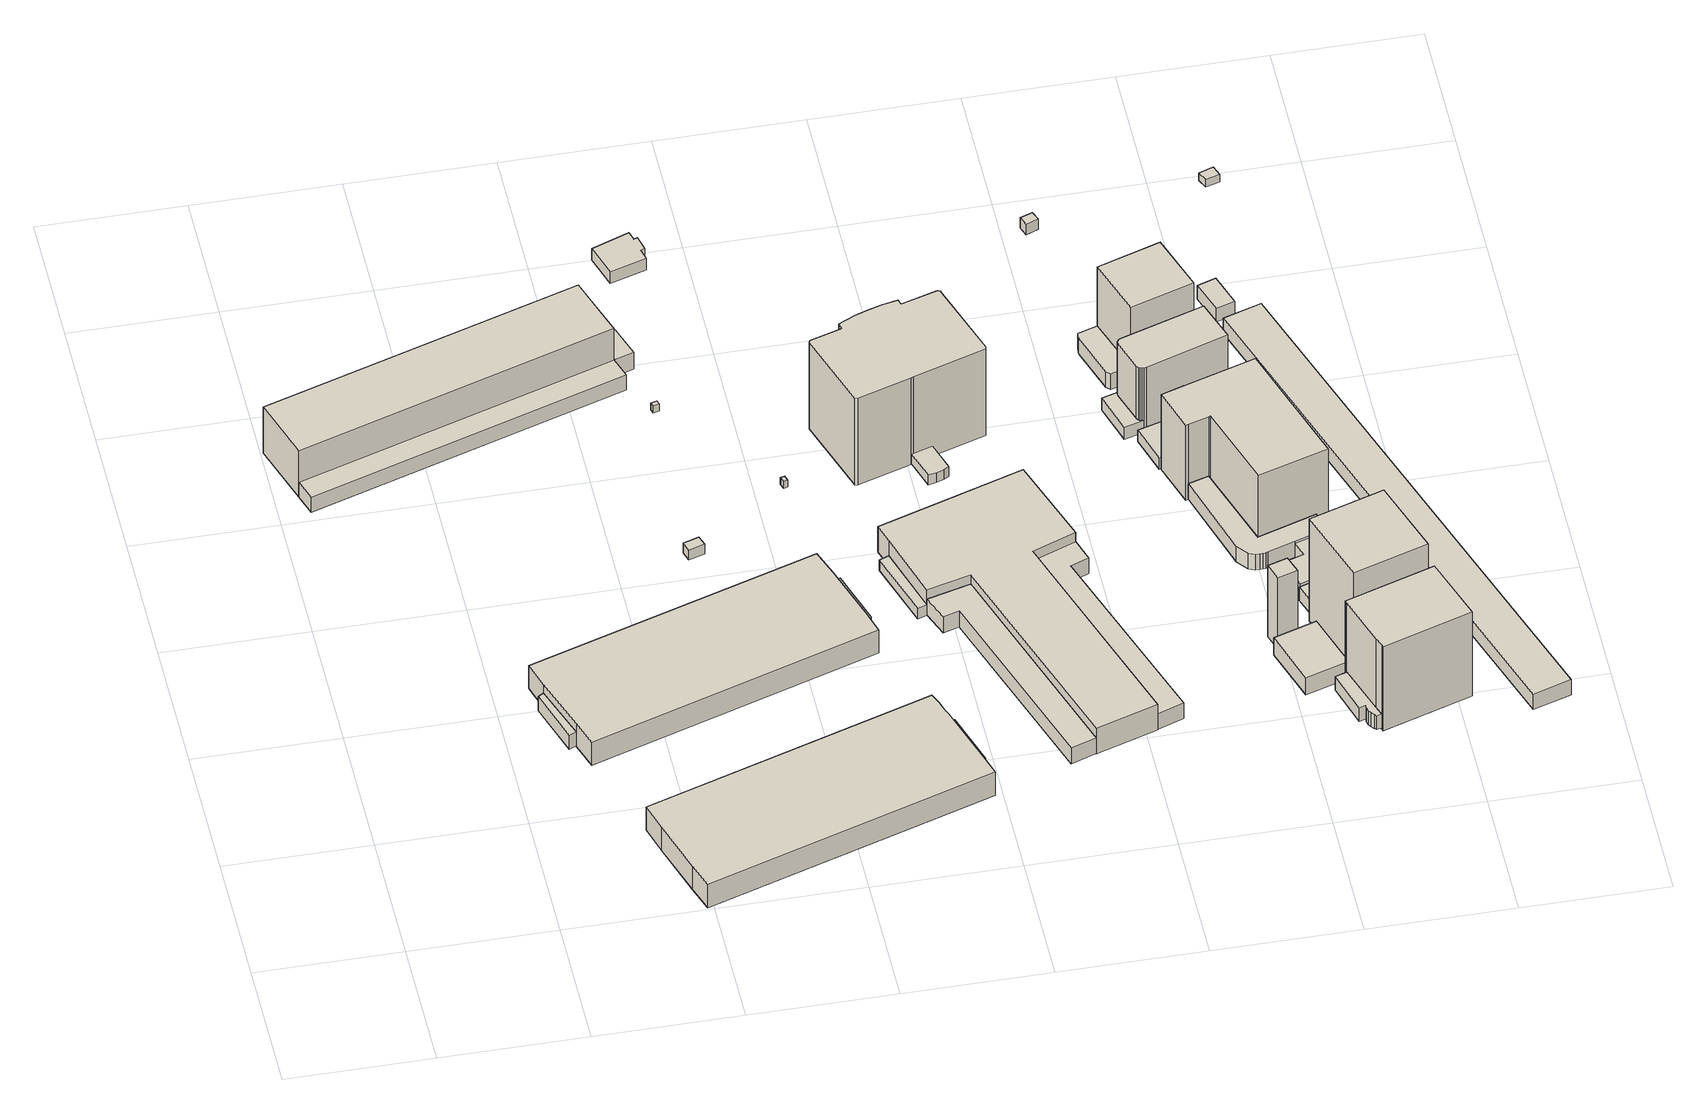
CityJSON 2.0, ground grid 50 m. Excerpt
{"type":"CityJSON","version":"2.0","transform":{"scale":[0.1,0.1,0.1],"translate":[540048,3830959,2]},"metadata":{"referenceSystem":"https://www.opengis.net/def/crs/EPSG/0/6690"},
"CityObjects":{
"building1":{"type":"Building","attributes":{"計測周辺長":46.25,"1/2500図郭":84,"区名":"住之江区","町丁目名称":"南港東４丁目","街区番号":10,"class":"3003","usage":"431","measuredHeight":6.1,"storeysAboveGround":2,"BuildingDetailAttribute.buildingRoofEdgeArea":51.19,"BuildingDetailAttribute.buildingStructureType":"610","BuildingDetailAttribute.buildingStructureOrgType":"2","BuildingDetailAttribute.detailedUsage":"1720","BuildingDetailAttribute.specifiedBuildingCoverageRate":0.6,"BuildingDetailAttribute.surveyYear":2017,"BuildingTsunamiRiskAttribute.description":"1","BuildingTsunamiRiskAttribute.rank":"2","BuildingTsunamiRiskAttribute.depth":0.55,"BuildingHighTideRiskAttribute.description":"1","BuildingHighTideRiskAttribute.rank":"3","BuildingHighTideRiskAttribute.depth":3.29,"BuildingIDAttribute.prefecture":"27","BuildingIDAttribute.city":"27125"},"geometry":[{"type":"Solid","lod":"1","boundaries":[[[[0,1,2,3]],[[2,4,5,3]],[[1,6,4,2]],[[0,7,6,1]],[[3,5,7,0]],[[4,6,7,5]]]]}]},
"building2":{"type":"Building","attributes":{"計測周辺長":275.87,"1/2500図郭":84,"区名":"住之江区","町丁目名称":"南港東４丁目","街区番号":10,"class":"3002","usage":"431","measuredHeight":20.1,"storeysAboveGround":3,"BuildingDetailAttribute.buildingRoofEdgeArea":2659.67,"BuildingDetailAttribute.buildingStructureType":"610","BuildingDetailAttribute.buildingStructureOrgType":"2","BuildingDetailAttribute.detailedUsage":"1720","BuildingDetailAttribute.specifiedBuildingCoverageRate":0.6,"BuildingDetailAttribute.surveyYear":2017,"BuildingTsunamiRiskAttribute.description":"1","BuildingTsunamiRiskAttribute.rank":"2","BuildingTsunamiRiskAttribute.depth":0.54,"BuildingHighTideRiskAttribute.description":"1","BuildingHighTideRiskAttribute.rank":"2","BuildingHighTideRiskAttribute.depth":2.95,"BuildingIDAttribute.prefecture":"27","BuildingIDAttribute.city":"27125"},"geometry":[{"type":"Solid","lod":"1","boundaries":[[[[8,9,10,11]],[[10,12,13,11]],[[9,14,12,10]],[[8,15,14,9]],[[11,13,15,8]],[[12,14,15,13]]]]}]},
"building3":{"type":"Building","attributes":{"計測周辺長":245.67,"1/2500図郭":84,"区名":"住之江区","町丁目名称":"南港東４丁目","街区番号":10,"class":"3003","usage":"431","measuredHeight":6.5,"storeysAboveGround":1,"BuildingDetailAttribute.buildingRoofEdgeArea":927.42,"BuildingDetailAttribute.buildingStructureType":"610","BuildingDetailAttribute.buildingStructureOrgType":"2","BuildingDetailAttribute.detailedUsage":"1720","BuildingDetailAttribute.specifiedBuildingCoverageRate":0.6,"BuildingDetailAttribute.surveyYear":2017,"BuildingTsunamiRiskAttribute.description":"1","BuildingTsunamiRiskAttribute.rank":"1","BuildingTsunamiRiskAttribute.depth":0.36,"BuildingHighTideRiskAttribute.description":"1","BuildingHighTideRiskAttribute.rank":"2","BuildingHighTideRiskAttribute.depth":2.81,"BuildingIDAttribute.prefecture":"27","BuildingIDAttribute.city":"27125"},"geometry":[{"type":"Solid","lod":"1","boundaries":[[[[16,17,18,9,8]],[[9,19,20,8]],[[18,21,19,9]],[[17,22,21,18]],[[16,23,22,17]],[[8,20,23,16]],[[19,21,22,23,20]]]]}]},
"building4":{"type":"Building","attributes":{"計測周辺長":290.5,"1/2500図郭":84,"区名":"住之江区","町丁目名称":"南港東４丁目","街区番号":10,"class":"3001","usage":"431","measuredHeight":10,"storeysAboveGround":1,"BuildingDetailAttribute.buildingRoofEdgeArea":4253.47,"BuildingDetailAttribute.buildingStructureType":"610","BuildingDetailAttribute.buildingStructureOrgType":"2","BuildingDetailAttribute.detailedUsage":"1720","BuildingDetailAttribute.specifiedBuildingCoverageRate":0.6,"BuildingDetailAttribute.surveyYear":2017,"BuildingTsunamiRiskAttribute.description":"1","BuildingTsunamiRiskAttribute.rank":"1","BuildingTsunamiRiskAttribute.depth":0.48,"BuildingHighTideRiskAttribute.description":"1","BuildingHighTideRiskAttribute.rank":"3","BuildingHighTideRiskAttribute.depth":3.02,"BuildingIDAttribute.prefecture":"27","BuildingIDAttribute.city":"27125"},"geometry":[{"type":"Solid","lod":"1","boundaries":[[[[24,25,26,27,28,29,30,31]],[[30,32,33,31]],[[29,34,32,30]],[[28,35,34,29]],[[27,36,35,28]],[[26,37,36,27]],[[25,38,37,26]],[[24,39,38,25]],[[31,33,39,24]],[[32,34,35,36,37,38,39,33]]]]}]},
"building5":{"type":"Building","attributes":{"計測周辺長":290.53,"1/2500図郭":84,"区名":"住之江区","町丁目名称":"南港東４丁目","街区番号":10,"class":"3001","usage":"431","measuredHeight":10.2,"storeysAboveGround":1,"BuildingDetailAttribute.buildingRoofEdgeArea":4272.59,"BuildingDetailAttribute.buildingStructureType":"610","BuildingDetailAttribute.buildingStructureOrgType":"2","BuildingDetailAttribute.detailedUsage":"1720","BuildingDetailAttribute.specifiedBuildingCoverageRate":0.6,"BuildingDetailAttribute.surveyYear":2017,"BuildingTsunamiRiskAttribute.description":"1","BuildingTsunamiRiskAttribute.rank":"1","BuildingTsunamiRiskAttribute.depth":0.3,"BuildingHighTideRiskAttribute.description":"1","BuildingHighTideRiskAttribute.rank":"3","BuildingHighTideRiskAttribute.depth":3.52,"BuildingIDAttribute.prefecture":"27","BuildingIDAttribute.city":"27125"},"geometry":[{"type":"Solid","lod":"1","boundaries":[[[[40,41,42,43,44,45,46,47,48,49]],[[48,50,51,49]],[[47,52,50,48]],[[46,53,52,47]],[[45,54,53,46]],[[44,55,54,45]],[[43,56,55,44]],[[42,57,56,43]],[[41,58,57,42]],[[40,59,58,41]],[[49,51,59,40]],[[50,52,53,54,55,56,57,58,59,51]]]]}]},
"building6":{"type":"Building","attributes":{"計測周辺長":19.21,"1/2500図郭":84,"区名":"住之江区","町丁目名称":"南港東４丁目","街区番号":10,"class":"3003","usage":"431","measuredHeight":4.4,"storeysAboveGround":1,"BuildingDetailAttribute.buildingRoofEdgeArea":22.14,"BuildingDetailAttribute.buildingStructureType":"610","BuildingDetailAttribute.buildingStructureOrgType":"2","BuildingDetailAttribute.detailedUsage":"1720","BuildingDetailAttribute.specifiedBuildingCoverageRate":0.6,"BuildingDetailAttribute.surveyYear":2017,"BuildingTsunamiRiskAttribute.description":"1","BuildingTsunamiRiskAttribute.rank":"1","BuildingTsunamiRiskAttribute.depth":0.32,"BuildingHighTideRiskAttribute.description":"1","BuildingHighTideRiskAttribute.rank":"2","BuildingHighTideRiskAttribute.depth":2.86,"BuildingIDAttribute.prefecture":"27","BuildingIDAttribute.city":"27125"},"geometry":[{"type":"Solid","lod":"1","boundaries":[[[[60,61,62,63]],[[62,64,65,63]],[[61,66,64,62]],[[60,67,66,61]],[[63,65,67,60]],[[64,66,67,65]]]]}]},
"building7":{"type":"Building","attributes":{"計測周辺長":18.28,"1/2500図郭":84,"区名":"住之江区","町丁目名称":"南港東４丁目","街区番号":10,"class":"3001","usage":"431","storeysAboveGround":1,"BuildingDetailAttribute.buildingRoofEdgeArea":18.97,"BuildingDetailAttribute.buildingStructureType":"610","BuildingDetailAttribute.buildingStructureOrgType":"2","BuildingDetailAttribute.detailedUsage":"1720","BuildingDetailAttribute.specifiedBuildingCoverageRate":0.6,"BuildingDetailAttribute.surveyYear":2017,"BuildingTsunamiRiskAttribute.description":"1","BuildingTsunamiRiskAttribute.rank":"1","BuildingTsunamiRiskAttribute.depth":0.43,"BuildingHighTideRiskAttribute.description":"1","BuildingHighTideRiskAttribute.rank":"2","BuildingHighTideRiskAttribute.depth":2.77,"BuildingIDAttribute.prefecture":"27","BuildingIDAttribute.city":"27125"},"geometry":[{"type":"Solid","lod":"1","boundaries":[[[[68,69,70,71]],[[70,72,73,71]],[[69,74,72,70]],[[68,75,74,69]],[[71,73,75,68]],[[72,74,75,73]]]]}]},
"building8":{"type":"Building","attributes":{"計測周辺長":14.19,"1/2500図郭":84,"区名":"住之江区","町丁目名称":"南港東４丁目","街区番号":10,"class":"3001","usage":"431","storeysAboveGround":1,"BuildingDetailAttribute.buildingRoofEdgeArea":11.25,"BuildingDetailAttribute.buildingStructureType":"610","BuildingDetailAttribute.buildingStructureOrgType":"2","BuildingDetailAttribute.detailedUsage":"1720","BuildingDetailAttribute.specifiedBuildingCoverageRate":0.6,"BuildingDetailAttribute.surveyYear":2017,"BuildingTsunamiRiskAttribute.description":"1","BuildingTsunamiRiskAttribute.rank":"1","BuildingTsunamiRiskAttribute.depth":0.43,"BuildingHighTideRiskAttribute.description":"1","BuildingHighTideRiskAttribute.rank":"2","BuildingHighTideRiskAttribute.depth":2.79,"BuildingIDAttribute.prefecture":"27","BuildingIDAttribute.city":"27125"},"geometry":[{"type":"Solid","lod":"1","boundaries":[[[[76,77,78,79]],[[78,80,81,79]],[[77,82,80,78]],[[76,83,82,77]],[[79,81,83,76]],[[80,82,83,81]]]]}]},
"building9":{"type":"Building","attributes":{"計測周辺長":61.63,"1/2500図郭":84,"区名":"住之江区","町丁目名称":"南港東４丁目","街区番号":10,"class":"3001","usage":"431","measuredHeight":7.2,"storeysAboveGround":2,"BuildingDetailAttribute.buildingRoofEdgeArea":161.42,"BuildingDetailAttribute.buildingStructureType":"610","BuildingDetailAttribute.buildingStructureOrgType":"2","BuildingDetailAttribute.detailedUsage":"1720","BuildingDetailAttribute.specifiedBuildingCoverageRate":0.6,"BuildingDetailAttribute.surveyYear":2017,"BuildingTsunamiRiskAttribute.description":"1","BuildingTsunamiRiskAttribute.rank":"1","BuildingTsunamiRiskAttribute.depth":0.42,"BuildingHighTideRiskAttribute.description":"1","BuildingHighTideRiskAttribute.rank":"2","BuildingHighTideRiskAttribute.depth":2.8,"BuildingIDAttribute.prefecture":"27","BuildingIDAttribute.city":"27125"},"geometry":[{"type":"Solid","lod":"1","boundaries":[[[[84,85,16,8,11]],[[8,86,87,11]],[[16,88,86,8]],[[85,89,88,16]],[[84,90,89,85]],[[11,87,90,84]],[[86,88,89,90,87]]]]}]},
"building10":{"type":"Building","attributes":{"class":"3001","BuildingDetailAttribute.specifiedBuildingCoverageRate":0.6,"BuildingDetailAttribute.surveyYear":2017,"BuildingTsunamiRiskAttribute.description":"1","BuildingTsunamiRiskAttribute.rank":"2","BuildingTsunamiRiskAttribute.depth":0.53,"BuildingHighTideRiskAttribute.description":"1","BuildingHighTideRiskAttribute.rank":"2","BuildingHighTideRiskAttribute.depth":2.89,"BuildingIDAttribute.prefecture":"27","BuildingIDAttribute.city":"27125"},"geometry":[{"type":"Solid","lod":"1","boundaries":[[[[91,92,93,94]],[[93,95,96,94]],[[92,97,95,93]],[[91,98,97,92]],[[94,96,98,91]],[[95,97,98,96]]]]}]},
"building11":{"type":"Building","attributes":{"計測周辺長":46.52,"1/2500図郭":84,"区名":"住之江区","町丁目名称":"南港東４丁目","街区番号":10,"class":"3003","usage":"431","measuredHeight":6.2,"storeysAboveGround":2,"BuildingDetailAttribute.buildingRoofEdgeArea":51.03,"BuildingDetailAttribute.buildingStructureType":"610","BuildingDetailAttribute.buildingStructureOrgType":"2","BuildingDetailAttribute.detailedUsage":"1720","BuildingDetailAttribute.specifiedBuildingCoverageRate":0.6,"BuildingDetailAttribute.surveyYear":2017,"BuildingTsunamiRiskAttribute.description":"1","BuildingTsunamiRiskAttribute.rank":"1","BuildingTsunamiRiskAttribute.depth":0.39,"BuildingHighTideRiskAttribute.description":"1","BuildingHighTideRiskAttribute.rank":"2","BuildingHighTideRiskAttribute.depth":2.78,"BuildingIDAttribute.prefecture":"27","BuildingIDAttribute.city":"27125"},"geometry":[{"type":"Solid","lod":"1","boundaries":[[[[99,100,101,102]],[[101,103,104,102]],[[100,105,103,101]],[[99,106,105,100]],[[102,104,106,99]],[[103,105,106,104]]]]}]},
"building12":{"type":"Building","attributes":{"計測周辺長":13.16,"1/2500図郭":84,"区名":"住之江区","町丁目名称":"南港東４丁目","街区番号":10,"class":"3003","usage":"431","measuredHeight":3.9,"storeysAboveGround":1,"BuildingDetailAttribute.buildingRoofEdgeArea":9.59,"BuildingDetailAttribute.buildingStructureType":"610","BuildingDetailAttribute.buildingStructureOrgType":"2","BuildingDetailAttribute.detailedUsage":"1720","BuildingDetailAttribute.specifiedBuildingCoverageRate":0.6,"BuildingDetailAttribute.surveyYear":2017,"BuildingTsunamiRiskAttribute.description":"1","BuildingTsunamiRiskAttribute.rank":"1","BuildingTsunamiRiskAttribute.depth":0.26,"BuildingHighTideRiskAttribute.description":"1","BuildingHighTideRiskAttribute.rank":"2","BuildingHighTideRiskAttribute.depth":2.59,"BuildingIDAttribute.prefecture":"27","BuildingIDAttribute.city":"27125"},"geometry":[{"type":"Solid","lod":"1","boundaries":[[[[107,108,109,110]],[[109,111,112,110]],[[108,113,111,109]],[[107,114,113,108]],[[110,112,114,107]],[[111,113,114,112]]]]}]},
"building13":{"type":"Building","attributes":{"計測周辺長":45.75,"1/2500図郭":84,"区名":"住之江区","町丁目名称":"南港東４丁目","街区番号":10,"class":"3003","usage":"431","measuredHeight":6.5,"storeysAboveGround":2,"BuildingDetailAttribute.buildingRoofEdgeArea":40.56,"BuildingDetailAttribute.buildingStructureType":"610","BuildingDetailAttribute.buildingStructureOrgType":"2","BuildingDetailAttribute.detailedUsage":"1720","BuildingDetailAttribute.specifiedBuildingCoverageRate":0.6,"BuildingDetailAttribute.surveyYear":2017,"BuildingTsunamiRiskAttribute.description":"1","BuildingTsunamiRiskAttribute.rank":"1","BuildingTsunamiRiskAttribute.depth":0.2,"BuildingHighTideRiskAttribute.description":"1","BuildingHighTideRiskAttribute.rank":"2","BuildingHighTideRiskAttribute.depth":2.44,"BuildingIDAttribute.prefecture":"27","BuildingIDAttribute.city":"27125"},"geometry":[{"type":"Solid","lod":"1","boundaries":[[[[115,116,117,118]],[[117,119,120,118]],[[116,121,119,117]],[[115,122,121,116]],[[118,120,122,115]],[[119,121,122,120]]]]}]},
"building14":{"type":"Building","attributes":{"class":"3001","BuildingDetailAttribute.specifiedBuildingCoverageRate":0.6,"BuildingDetailAttribute.surveyYear":2017,"BuildingTsunamiRiskAttribute.description":"1","BuildingTsunamiRiskAttribute.rank":"1","BuildingTsunamiRiskAttribute.depth":0.32,"BuildingHighTideRiskAttribute.description":"1","BuildingHighTideRiskAttribute.rank":"2","BuildingHighTideRiskAttribute.depth":2.68,"BuildingIDAttribute.prefecture":"27","BuildingIDAttribute.city":"27125"},"geometry":[{"type":"Solid","lod":"1","boundaries":[[[[123,124,125,126]],[[125,127,128,126]],[[124,129,127,125]],[[123,130,129,124]],[[126,128,130,123]],[[127,129,130,128]]]]}]},
"building15":{"type":"Building","attributes":{"計測周辺長":55.24,"1/2500図郭":84,"区名":"住之江区","町丁目名称":"南港東４丁目","街区番号":10,"class":"3001","usage":"431","measuredHeight":5,"storeysAboveGround":1,"BuildingDetailAttribute.buildingRoofEdgeArea":178.88,"BuildingDetailAttribute.buildingStructureType":"610","BuildingDetailAttribute.buildingStructureOrgType":"2","BuildingDetailAttribute.detailedUsage":"1720","BuildingDetailAttribute.specifiedBuildingCoverageRate":0.6,"BuildingDetailAttribute.surveyYear":2017,"BuildingTsunamiRiskAttribute.description":"1","BuildingTsunamiRiskAttribute.rank":"2","BuildingTsunamiRiskAttribute.depth":0.67,"BuildingHighTideRiskAttribute.description":"1","BuildingHighTideRiskAttribute.rank":"2","BuildingHighTideRiskAttribute.depth":2.96,"BuildingIDAttribute.prefecture":"27","BuildingIDAttribute.city":"27125"},"geometry":[{"type":"Solid","lod":"1","boundaries":[[[[131,132,133,134,135,136,137,138]],[[137,139,140,138]],[[136,141,139,137]],[[135,142,141,136]],[[134,143,142,135]],[[133,144,143,134]],[[132,145,144,133]],[[131,146,145,132]],[[138,140,146,131]],[[139,141,142,143,144,145,146,140]]]]}]},
"building16":{"type":"Building","attributes":{"計測周辺長":58.22,"1/2500図郭":84,"区名":"住之江区","町丁目名称":"南港東４丁目","街区番号":10,"class":"3003","usage":"431","measuredHeight":4.5,"storeysAboveGround":1,"BuildingDetailAttribute.buildingRoofEdgeArea":88.19,"BuildingDetailAttribute.buildingStructureType":"610","BuildingDetailAttribute.buildingStructureOrgType":"2","BuildingDetailAttribute.detailedUsage":"1720","BuildingDetailAttribute.specifiedBuildingCoverageRate":0.6,"BuildingDetailAttribute.surveyYear":2017,"BuildingTsunamiRiskAttribute.description":"1","BuildingTsunamiRiskAttribute.rank":"1","BuildingTsunamiRiskAttribute.depth":0.48,"BuildingHighTideRiskAttribute.description":"1","BuildingHighTideRiskAttribute.rank":"2","BuildingHighTideRiskAttribute.depth":2.84,"BuildingIDAttribute.prefecture":"27","BuildingIDAttribute.city":"27125"},"geometry":[{"type":"Solid","lod":"1","boundaries":[[[[147,148,149,150]],[[149,151,152,150]],[[148,153,151,149]],[[147,154,153,148]],[[150,152,154,147]],[[151,153,154,152]]]]}]},
"building17":{"type":"Building","attributes":{"計測周辺長":193.6,"1/2500図郭":84,"区名":"住之江区","町丁目名称":"南港東４丁目","街区番号":10,"class":"3003","usage":"431","measuredHeight":7,"storeysAboveGround":1,"BuildingDetailAttribute.buildingRoofEdgeArea":817.06,"BuildingDetailAttribute.buildingStructureType":"610","BuildingDetailAttribute.buildingStructureOrgType":"2","BuildingDetailAttribute.detailedUsage":"1720","BuildingDetailAttribute.specifiedBuildingCoverageRate":0.6,"BuildingDetailAttribute.surveyYear":2017,"BuildingTsunamiRiskAttribute.description":"1","BuildingTsunamiRiskAttribute.rank":"1","BuildingTsunamiRiskAttribute.depth":0.42,"BuildingHighTideRiskAttribute.description":"1","BuildingHighTideRiskAttribute.rank":"2","BuildingHighTideRiskAttribute.depth":2.57,"BuildingIDAttribute.prefecture":"27","BuildingIDAttribute.city":"27125"},"geometry":[{"type":"Solid","lod":"1","boundaries":[[[[155,156,157,158,159,160]],[[159,161,162,160]],[[158,163,161,159]],[[157,164,163,158]],[[156,165,164,157]],[[155,166,165,156]],[[160,162,166,155]],[[161,163,164,165,166,162]]]]}]},
"building18":{"type":"Building","attributes":{"計測周辺長":335.78,"1/2500図郭":84,"区名":"住之江区","町丁目名称":"南港東４丁目","街区番号":10,"class":"3001","usage":"431","measuredHeight":11.1,"storeysAboveGround":2,"BuildingDetailAttribute.buildingRoofEdgeArea":3634.47,"BuildingDetailAttribute.buildingStructureType":"610","BuildingDetailAttribute.buildingStructureOrgType":"2","BuildingDetailAttribute.detailedUsage":"1720","BuildingDetailAttribute.specifiedBuildingCoverageRate":0.6,"BuildingDetailAttribute.surveyYear":2017,"BuildingTsunamiRiskAttribute.description":"1","BuildingTsunamiRiskAttribute.rank":"1","BuildingTsunamiRiskAttribute.depth":0.47,"BuildingHighTideRiskAttribute.description":"1","BuildingHighTideRiskAttribute.rank":"2","BuildingHighTideRiskAttribute.depth":2.57,"BuildingIDAttribute.prefecture":"27","BuildingIDAttribute.city":"27125"},"geometry":[{"type":"Solid","lod":"1","boundaries":[[[[167,168,169,170,171,172,173,174,175]],[[174,176,177,175]],[[173,178,176,174]],[[172,179,178,173]],[[171,180,179,172]],[[170,181,180,171]],[[169,182,181,170]],[[168,183,182,169]],[[167,184,183,168]],[[175,177,184,167]],[[176,178,179,180,181,182,183,184,177]]]]}]},
"building19":{"type":"Building","attributes":{"計測周辺長":160.11,"1/2500図郭":84,"区名":"住之江区","町丁目名称":"南港東４丁目","街区番号":10,"class":"3002","usage":"414","measuredHeight":37.9,"storeysAboveGround":8,"BuildingDetailAttribute.buildingRoofEdgeArea":1536.49,"BuildingDetailAttribute.buildingStructureType":"603","BuildingDetailAttribute.buildingStructureOrgType":"3","BuildingDetailAttribute.detailedUsage":"1140","BuildingDetailAttribute.specifiedBuildingCoverageRate":0.6,"BuildingDetailAttribute.surveyYear":2017,"BuildingTsunamiRiskAttribute.description":"1","BuildingTsunamiRiskAttribute.rank":"1","BuildingTsunamiRiskAttribute.depth":0.17,"BuildingHighTideRiskAttribute.description":"1","BuildingHighTideRiskAttribute.rank":"2","BuildingHighTideRiskAttribute.depth":2.48,"BuildingIDAttribute.prefecture":"27","BuildingIDAttribute.city":"27125"},"geometry":[{"type":"Solid","lod":"1","boundaries":[[[[185,186,187,188,189,190,191,192,193,194,195,196,197,198,199,200,201,202]],[[201,203,204,202]],[[200,205,203,201]],[[199,206,205,200]],[[198,207,206,199]],[[197,208,207,198]],[[196,209,208,197]],[[195,210,209,196]],[[194,211,210,195]],[[193,212,211,194]],[[192,213,212,193]],[[191,214,213,192]],[[190,215,214,191]],[[189,216,215,190]],[[188,217,216,189]],[[187,218,217,188]],[[186,219,218,187]],[[185,220,219,186]],[[202,204,220,185]],[[203,205,206,207,208,209,210,211,212,213,214,215,216,217,218,219,220,204]]]]}]},
"building20":{"type":"Building","attributes":{"計測周辺長":37.34,"1/2500図郭":84,"区名":"住之江区","町丁目名称":"南港東４丁目","街区番号":10,"class":"3003","usage":"414","measuredHeight":4.3,"storeysAboveGround":1,"BuildingDetailAttribute.buildingRoofEdgeArea":86.55,"BuildingDetailAttribute.buildingStructureType":"610","BuildingDetailAttribute.buildingStructureOrgType":"2","BuildingDetailAttribute.detailedUsage":"1140","BuildingDetailAttribute.specifiedBuildingCoverageRate":0.6,"BuildingDetailAttribute.surveyYear":2017,"BuildingTsunamiRiskAttribute.description":"1","BuildingTsunamiRiskAttribute.rank":"1","BuildingTsunamiRiskAttribute.depth":0.15,"BuildingHighTideRiskAttribute.description":"1","BuildingHighTideRiskAttribute.rank":"2","BuildingHighTideRiskAttribute.depth":1.93,"BuildingIDAttribute.prefecture":"27","BuildingIDAttribute.city":"27125"},"geometry":[{"type":"Solid","lod":"1","boundaries":[[[[221,222,223,224,225,226,227]],[[226,228,229,227]],[[225,230,228,226]],[[224,231,230,225]],[[223,232,231,224]],[[222,233,232,223]],[[221,234,233,222]],[[227,229,234,221]],[[228,230,231,232,233,234,229]]]]}]},
"building21":{"type":"Building","attributes":{"計測周辺長":194.37,"1/2500図郭":84,"区名":"住之江区","町丁目名称":"南港東４丁目","街区番号":10,"class":"3003","usage":"431","measuredHeight":7,"storeysAboveGround":1,"BuildingDetailAttribute.buildingRoofEdgeArea":818.91,"BuildingDetailAttribute.buildingStructureType":"610","BuildingDetailAttribute.buildingStructureOrgType":"2","BuildingDetailAttribute.detailedUsage":"1720","BuildingDetailAttribute.specifiedBuildingCoverageRate":0.6,"BuildingDetailAttribute.surveyYear":2017,"BuildingTsunamiRiskAttribute.description":"1","BuildingTsunamiRiskAttribute.rank":"2","BuildingTsunamiRiskAttribute.depth":0.57,"BuildingHighTideRiskAttribute.description":"1","BuildingHighTideRiskAttribute.rank":"2","BuildingHighTideRiskAttribute.depth":2.52,"BuildingIDAttribute.prefecture":"27","BuildingIDAttribute.city":"27125"},"geometry":[{"type":"Solid","lod":"1","boundaries":[[[[235,236,237,238,239,240]],[[239,241,242,240]],[[238,243,241,239]],[[237,244,243,238]],[[236,245,244,237]],[[235,246,245,236]],[[240,242,246,235]],[[241,243,244,245,246,242]]]]}]},
"building22":{"type":"Building","attributes":{"計測周辺長":27.64,"1/2500図郭":84,"区名":"住之江区","町丁目名称":"南港東４丁目","街区番号":10,"class":"3002","usage":"431","measuredHeight":31.1,"storeysAboveGround":7,"BuildingDetailAttribute.buildingRoofEdgeArea":47.67,"BuildingDetailAttribute.buildingStructureType":"603","BuildingDetailAttribute.buildingStructureOrgType":"3","BuildingDetailAttribute.detailedUsage":"1740","BuildingDetailAttribute.specifiedBuildingCoverageRate":0.6,"BuildingDetailAttribute.surveyYear":2017,"BuildingTsunamiRiskAttribute.description":"1","BuildingTsunamiRiskAttribute.rank":"2","BuildingTsunamiRiskAttribute.depth":0.91,"BuildingHighTideRiskAttribute.description":"1","BuildingHighTideRiskAttribute.rank":"2","BuildingHighTideRiskAttribute.depth":2.93,"BuildingIDAttribute.prefecture":"27","BuildingIDAttribute.city":"27125"},"geometry":[{"type":"Solid","lod":"1","boundaries":[[[[247,248,249,250]],[[249,251,252,250]],[[248,253,251,249]],[[247,254,253,248]],[[250,252,254,247]],[[251,253,254,252]]]]}]},
"building23":{"type":"Building","attributes":{"計測周辺長":73.39,"1/2500図郭":84,"区名":"住之江区","町丁目名称":"南港東４丁目","街区番号":10,"class":"3003","usage":"431","measuredHeight":7.6,"storeysAboveGround":1,"BuildingDetailAttribute.buildingRoofEdgeArea":328.84,"BuildingDetailAttribute.buildingStructureType":"610","BuildingDetailAttribute.buildingStructureOrgType":"2","BuildingDetailAttribute.detailedUsage":"1720","BuildingDetailAttribute.specifiedBuildingCoverageRate":0.6,"BuildingDetailAttribute.surveyYear":2017,"BuildingTsunamiRiskAttribute.description":"1","BuildingTsunamiRiskAttribute.rank":"2","BuildingTsunamiRiskAttribute.depth":1.05,"BuildingHighTideRiskAttribute.description":"1","BuildingHighTideRiskAttribute.rank":"3","BuildingHighTideRiskAttribute.depth":3.07,"BuildingIDAttribute.prefecture":"27","BuildingIDAttribute.city":"27125"},"geometry":[{"type":"Solid","lod":"1","boundaries":[[[[255,256,257,258]],[[257,259,260,258]],[[256,261,259,257]],[[255,262,261,256]],[[258,260,262,255]],[[259,261,262,260]]]]}]},
"building24":{"type":"Building","attributes":{"計測周辺長":44.85,"1/2500図郭":84,"区名":"住之江区","町丁目名称":"南港東４丁目","街区番号":10,"class":"3003","usage":"431","measuredHeight":5.3,"storeysAboveGround":1,"BuildingDetailAttribute.buildingRoofEdgeArea":80.87,"BuildingDetailAttribute.buildingStructureType":"610","BuildingDetailAttribute.buildingStructureOrgType":"2","BuildingDetailAttribute.detailedUsage":"1720","BuildingDetailAttribute.specifiedBuildingCoverageRate":0.6,"BuildingDetailAttribute.surveyYear":2017,"BuildingTsunamiRiskAttribute.description":"1","BuildingTsunamiRiskAttribute.rank":"2","BuildingTsunamiRiskAttribute.depth":0.9,"BuildingHighTideRiskAttribute.description":"1","BuildingHighTideRiskAttribute.rank":"2","BuildingHighTideRiskAttribute.depth":2.94,"BuildingIDAttribute.prefecture":"27","BuildingIDAttribute.city":"27125"},"geometry":[{"type":"Solid","lod":"1","boundaries":[[[[263,264,265,266,267,268,269,270,271,272,273]],[[272,274,275,273]],[[271,276,274,272]],[[270,277,276,271]],[[269,278,277,270]],[[268,279,278,269]],[[267,280,279,268]],[[266,281,280,267]],[[265,282,281,266]],[[264,283,282,265]],[[263,284,283,264]],[[273,275,284,263]],[[274,276,277,278,279,280,281,282,283,284,275]]]]}]},
"building25":{"type":"Building","attributes":{"計測周辺長":53.11,"1/2500図郭":84,"区名":"住之江区","町丁目名称":"南港東４丁目","街区番号":10,"class":"3003","usage":"431","measuredHeight":6.2,"storeysAboveGround":1,"BuildingDetailAttribute.buildingRoofEdgeArea":86.82,"BuildingDetailAttribute.buildingStructureType":"610","BuildingDetailAttribute.buildingStructureOrgType":"2","BuildingDetailAttribute.detailedUsage":"1720","BuildingDetailAttribute.specifiedBuildingCoverageRate":0.6,"BuildingDetailAttribute.surveyYear":2017,"BuildingTsunamiRiskAttribute.description":"1","BuildingTsunamiRiskAttribute.rank":"2","BuildingTsunamiRiskAttribute.depth":0.93,"BuildingHighTideRiskAttribute.description":"1","BuildingHighTideRiskAttribute.rank":"2","BuildingHighTideRiskAttribute.depth":2.96,"BuildingIDAttribute.prefecture":"27","BuildingIDAttribute.city":"27125"},"geometry":[{"type":"Solid","lod":"1","boundaries":[[[[285,286,287,288,289,290,291,292,293,294,295]],[[294,296,297,295]],[[293,298,296,294]],[[292,299,298,293]],[[291,300,299,292]],[[290,301,300,291]],[[289,302,301,290]],[[288,303,302,289]],[[287,304,303,288]],[[286,305,304,287]],[[285,306,305,286]],[[295,297,306,285]],[[296,298,299,300,301,302,303,304,305,306,297]]]]}]},
"building26":{"type":"Building","attributes":{"計測周辺長":193.43,"1/2500図郭":84,"区名":"住之江区","町丁目名称":"南港東４丁目","街区番号":10,"class":"3001","usage":"431","measuredHeight":5,"storeysAboveGround":5,"BuildingDetailAttribute.buildingRoofEdgeArea":1484.8,"BuildingDetailAttribute.buildingStructureType":"603","BuildingDetailAttribute.buildingStructureOrgType":"3","BuildingDetailAttribute.detailedUsage":"1720","BuildingDetailAttribute.specifiedBuildingCoverageRate":0.6,"BuildingDetailAttribute.surveyYear":2017,"BuildingTsunamiRiskAttribute.description":"1","BuildingTsunamiRiskAttribute.rank":"2","BuildingTsunamiRiskAttribute.depth":0.66,"BuildingHighTideRiskAttribute.description":"1","BuildingHighTideRiskAttribute.rank":"2","BuildingHighTideRiskAttribute.depth":2.69,"BuildingIDAttribute.prefecture":"27","BuildingIDAttribute.city":"27125"},"geometry":[{"type":"Solid","lod":"1","boundaries":[[[[307,308,309,310,311]],[[310,312,313,311]],[[309,314,312,310]],[[308,315,314,309]],[[307,316,315,308]],[[311,313,316,307]],[[312,314,315,316,313]]]]}]},
"building27":{"type":"Building","attributes":{"計測周辺長":57.97,"1/2500図郭":84,"区名":"住之江区","町丁目名称":"南港東４丁目","街区番号":10,"class":"3003","usage":"431","measuredHeight":6.8,"storeysAboveGround":1,"BuildingDetailAttribute.buildingRoofEdgeArea":172.62,"BuildingDetailAttribute.buildingStructureType":"610","BuildingDetailAttribute.buildingStructureOrgType":"2","BuildingDetailAttribute.detailedUsage":"1720","BuildingDetailAttribute.specifiedBuildingCoverageRate":0.6,"BuildingDetailAttribute.surveyYear":2017,"BuildingTsunamiRiskAttribute.description":"1","BuildingTsunamiRiskAttribute.rank":"2","BuildingTsunamiRiskAttribute.depth":0.79,"BuildingHighTideRiskAttribute.description":"1","BuildingHighTideRiskAttribute.rank":"2","BuildingHighTideRiskAttribute.depth":2.74,"BuildingIDAttribute.prefecture":"27","BuildingIDAttribute.city":"27125"},"geometry":[{"type":"Solid","lod":"1","boundaries":[[[[317,318,319,320,321,322]],[[321,323,324,322]],[[320,325,323,321]],[[319,326,325,320]],[[318,327,326,319]],[[317,328,327,318]],[[322,324,328,317]],[[323,325,326,327,328,324]]]]}]},
"building28":{"type":"Building","attributes":{"計測周辺長":16.3,"1/2500図郭":84,"区名":"住之江区","町丁目名称":"南港東４丁目","街区番号":10,"class":"3003","usage":"431","measuredHeight":4.6,"storeysAboveGround":1,"BuildingDetailAttribute.buildingRoofEdgeArea":16.38,"BuildingDetailAttribute.buildingStructureType":"610","BuildingDetailAttribute.buildingStructureOrgType":"2","BuildingDetailAttribute.detailedUsage":"1720","BuildingDetailAttribute.specifiedBuildingCoverageRate":0.6,"BuildingDetailAttribute.surveyYear":2017,"BuildingTsunamiRiskAttribute.description":"1","BuildingTsunamiRiskAttribute.rank":"2","BuildingTsunamiRiskAttribute.depth":0.76,"BuildingHighTideRiskAttribute.description":"1","BuildingHighTideRiskAttribute.rank":"2","BuildingHighTideRiskAttribute.depth":2.85,"BuildingIDAttribute.prefecture":"27","BuildingIDAttribute.city":"27125"},"geometry":[{"type":"Solid","lod":"1","boundaries":[[[[329,330,331,332]],[[331,333,334,332]],[[330,335,333,331]],[[329,336,335,330]],[[332,334,336,329]],[[333,335,336,334]]]]}]},
"building29":{"type":"Building","attributes":{"計測周辺長":134.65,"1/2500図郭":84,"区名":"住之江区","町丁目名称":"南港東４丁目","街区番号":10,"class":"3003","usage":"431","measuredHeight":6.8,"storeysAboveGround":1,"BuildingDetailAttribute.buildingRoofEdgeArea":457.75,"BuildingDetailAttribute.buildingStructureType":"610","BuildingDetailAttribute.buildingStructureOrgType":"2","BuildingDetailAttribute.detailedUsage":"1720","BuildingDetailAttribute.specifiedBuildingCoverageRate":0.6,"BuildingDetailAttribute.surveyYear":2017,"BuildingTsunamiRiskAttribute.description":"1","BuildingTsunamiRiskAttribute.rank":"2","BuildingTsunamiRiskAttribute.depth":0.99,"BuildingHighTideRiskAttribute.description":"1","BuildingHighTideRiskAttribute.rank":"3","BuildingHighTideRiskAttribute.depth":3.12,"BuildingIDAttribute.prefecture":"27","BuildingIDAttribute.city":"27125"},"geometry":[{"type":"Solid","lod":"1","boundaries":[[[[337,338,339,340,341,342,343,344,345,346,347,348,349]],[[348,350,351,349]],[[347,352,350,348]],[[346,353,352,347]],[[345,354,353,346]],[[344,355,354,345]],[[343,356,355,344]],[[342,357,356,343]],[[341,358,357,342]],[[340,359,358,341]],[[339,360,359,340]],[[338,361,360,339]],[[337,362,361,338]],[[349,351,362,337]],[[350,352,353,354,355,356,357,358,359,360,361,362,351]]]]}]},
"building30":{"type":"Building","attributes":{"計測周辺長":93.92,"1/2500図郭":84,"区名":"住之江区","町丁目名称":"南港東４丁目","街区番号":10,"class":"3002","usage":"431","measuredHeight":28.2,"storeysAboveGround":5,"BuildingDetailAttribute.buildingRoofEdgeArea":497.88,"BuildingDetailAttribute.buildingStructureType":"603","BuildingDetailAttribute.buildingStructureOrgType":"3","BuildingDetailAttribute.detailedUsage":"1720","BuildingDetailAttribute.specifiedBuildingCoverageRate":0.6,"BuildingDetailAttribute.surveyYear":2017,"BuildingTsunamiRiskAttribute.description":"1","BuildingTsunamiRiskAttribute.rank":"2","BuildingTsunamiRiskAttribute.depth":0.98,"BuildingHighTideRiskAttribute.description":"1","BuildingHighTideRiskAttribute.rank":"3","BuildingHighTideRiskAttribute.depth":3.01,"BuildingIDAttribute.prefecture":"27","BuildingIDAttribute.city":"27125"},"geometry":[{"type":"Solid","lod":"1","boundaries":[[[[363,364,365,366,367,269,268,267,266,265,264,263,273]],[[263,368,369,273]],[[264,370,368,263]],[[265,371,370,264]],[[266,372,371,265]],[[267,373,372,266]],[[268,374,373,267]],[[269,375,374,268]],[[367,376,375,269]],[[366,377,376,367]],[[365,378,377,366]],[[364,379,378,365]],[[363,380,379,364]],[[273,369,380,363]],[[368,370,371,372,373,374,375,376,377,378,379,380,369]]]]}]},
"building31":{"type":"Building","attributes":{"計測周辺長":193.43,"1/2500図郭":84,"区名":"住之江区","町丁目名称":"南港東４丁目","街区番号":10,"class":"3002","usage":"431","measuredHeight":32.9,"storeysAboveGround":5,"BuildingDetailAttribute.buildingRoofEdgeArea":1484.8,"BuildingDetailAttribute.buildingStructureType":"603","BuildingDetailAttribute.buildingStructureOrgType":"3","BuildingDetailAttribute.detailedUsage":"1720","BuildingDetailAttribute.specifiedBuildingCoverageRate":0.6,"BuildingDetailAttribute.surveyYear":2017,"BuildingTsunamiRiskAttribute.description":"1","BuildingTsunamiRiskAttribute.rank":"2","BuildingTsunamiRiskAttribute.depth":0.85,"BuildingHighTideRiskAttribute.description":"1","BuildingHighTideRiskAttribute.rank":"3","BuildingHighTideRiskAttribute.depth":3.05,"BuildingIDAttribute.prefecture":"27","BuildingIDAttribute.city":"27125"},"geometry":[{"type":"Solid","lod":"1","boundaries":[[[[381,382,383,384,385,386,387,388,389,390]],[[389,391,392,390]],[[388,393,391,389]],[[387,394,393,388]],[[386,395,394,387]],[[385,396,395,386]],[[384,397,396,385]],[[383,398,397,384]],[[382,399,398,383]],[[381,400,399,382]],[[390,392,400,381]],[[391,393,394,395,396,397,398,399,400,392]]]]}]},
"building32":{"type":"Building","attributes":{"class":"3001","measuredHeight":5.9,"BuildingDetailAttribute.specifiedBuildingCoverageRate":0.6,"BuildingDetailAttribute.surveyYear":2017,"BuildingTsunamiRiskAttribute.description":"1","BuildingTsunamiRiskAttribute.rank":"2","BuildingTsunamiRiskAttribute.depth":0.89,"BuildingHighTideRiskAttribute.description":"1","BuildingHighTideRiskAttribute.rank":"2","BuildingHighTideRiskAttribute.depth":2.89,"BuildingIDAttribute.prefecture":"27","BuildingIDAttribute.city":"27125"},"geometry":[{"type":"Solid","lod":"1","boundaries":[[[[401,402,403,404,405,406]],[[405,407,408,406]],[[404,409,407,405]],[[403,410,409,404]],[[402,411,410,403]],[[401,412,411,402]],[[406,408,412,401]],[[407,409,410,411,412,408]]]]}]},
"building33":{"type":"Building","attributes":{"計測周辺長":89.08,"1/2500図郭":84,"区名":"住之江区","町丁目名称":"南港東４丁目","街区番号":10,"class":"3002","usage":"431","measuredHeight":32.8,"storeysAboveGround":5,"BuildingDetailAttribute.buildingRoofEdgeArea":495.53,"BuildingDetailAttribute.buildingStructureType":"603","BuildingDetailAttribute.buildingStructureOrgType":"3","BuildingDetailAttribute.detailedUsage":"1720","BuildingDetailAttribute.specifiedBuildingCoverageRate":0.6,"BuildingDetailAttribute.surveyYear":2017,"BuildingTsunamiRiskAttribute.description":"1","BuildingTsunamiRiskAttribute.rank":"2","BuildingTsunamiRiskAttribute.depth":0.73,"BuildingHighTideRiskAttribute.description":"1","BuildingHighTideRiskAttribute.rank":"2","BuildingHighTideRiskAttribute.depth":2.7,"BuildingIDAttribute.prefecture":"27","BuildingIDAttribute.city":"27125"},"geometry":[{"type":"Solid","lod":"1","boundaries":[[[[413,414,415,416]],[[415,417,418,416]],[[414,419,417,415]],[[413,420,419,414]],[[416,418,420,413]],[[417,419,420,418]]]]}]},
"building34":{"type":"Building","attributes":{"計測周辺長":114.12,"1/2500図郭":84,"区名":"住之江区","町丁目名称":"南港東４丁目","街区番号":10,"class":"3002","usage":"431","measuredHeight":36.7,"storeysAboveGround":5,"BuildingDetailAttribute.buildingRoofEdgeArea":797.41,"BuildingDetailAttribute.buildingStructureType":"603","BuildingDetailAttribute.buildingStructureOrgType":"3","BuildingDetailAttribute.detailedUsage":"1720","BuildingDetailAttribute.specifiedBuildingCoverageRate":0.6,"BuildingDetailAttribute.surveyYear":2017,"BuildingTsunamiRiskAttribute.description":"1","BuildingTsunamiRiskAttribute.rank":"2","BuildingTsunamiRiskAttribute.depth":0.95,"BuildingHighTideRiskAttribute.description":"1","BuildingHighTideRiskAttribute.rank":"2","BuildingHighTideRiskAttribute.depth":2.95,"BuildingIDAttribute.prefecture":"27","BuildingIDAttribute.city":"27125"},"geometry":[{"type":"Solid","lod":"1","boundaries":[[[[421,422,423,424,425,426,427]],[[426,428,429,427]],[[425,430,428,426]],[[424,431,430,425]],[[423,432,431,424]],[[422,433,432,423]],[[421,434,433,422]],[[427,429,434,421]],[[428,430,431,432,433,434,429]]]]}]},
"building35":{"type":"Building","attributes":{"計測周辺長":74.64,"1/2500図郭":84,"区名":"住之江区","町丁目名称":"南港東４丁目","街区番号":10,"class":"3001","usage":"431","measuredHeight":6.1,"storeysAboveGround":1,"BuildingDetailAttribute.buildingRoofEdgeArea":301.68,"BuildingDetailAttribute.buildingStructureType":"610","BuildingDetailAttribute.buildingStructureOrgType":"2","BuildingDetailAttribute.detailedUsage":"1720","BuildingDetailAttribute.specifiedBuildingCoverageRate":0.6,"BuildingDetailAttribute.surveyYear":2017,"BuildingTsunamiRiskAttribute.description":"1","BuildingTsunamiRiskAttribute.rank":"2","BuildingTsunamiRiskAttribute.depth":1.15,"BuildingHighTideRiskAttribute.description":"1","BuildingHighTideRiskAttribute.rank":"3","BuildingHighTideRiskAttribute.depth":3.16,"BuildingIDAttribute.prefecture":"27","BuildingIDAttribute.city":"27125"},"geometry":[{"type":"Solid","lod":"1","boundaries":[[[[340,435,436,437,438,341]],[[438,439,440,341]],[[437,441,439,438]],[[436,442,441,437]],[[435,443,442,436]],[[340,444,443,435]],[[341,440,444,340]],[[439,441,442,443,444,440]]]]}]},
"building36":{"type":"Building","attributes":{"計測周辺長":111.48,"1/2500図郭":84,"区名":"住之江区","町丁目名称":"南港東４丁目","街区番号":10,"class":"3002","usage":"431","measuredHeight":44.7,"storeysAboveGround":7,"BuildingDetailAttribute.buildingRoofEdgeArea":776.22,"BuildingDetailAttribute.buildingStructureType":"603","BuildingDetailAttribute.buildingStructureOrgType":"3","BuildingDetailAttribute.detailedUsage":"1720","BuildingDetailAttribute.specifiedBuildingCoverageRate":0.6,"BuildingDetailAttribute.surveyYear":2017,"BuildingTsunamiRiskAttribute.description":"1","BuildingTsunamiRiskAttribute.rank":"2","BuildingTsunamiRiskAttribute.depth":0.92,"BuildingHighTideRiskAttribute.description":"1","BuildingHighTideRiskAttribute.rank":"2","BuildingHighTideRiskAttribute.depth":2.92,"BuildingIDAttribute.prefecture":"27","BuildingIDAttribute.city":"27125"},"geometry":[{"type":"Solid","lod":"1","boundaries":[[[[445,446,447,448]],[[447,449,450,448]],[[446,451,449,447]],[[445,452,451,446]],[[448,450,452,445]],[[449,451,452,450]]]]}]},
"building37":{"type":"Building","attributes":{"class":"3001","measuredHeight":5.9,"BuildingDetailAttribute.specifiedBuildingCoverageRate":0.6,"BuildingDetailAttribute.surveyYear":2017,"BuildingTsunamiRiskAttribute.description":"1","BuildingTsunamiRiskAttribute.rank":"2","BuildingTsunamiRiskAttribute.depth":1.22,"BuildingHighTideRiskAttribute.description":"1","BuildingHighTideRiskAttribute.rank":"3","BuildingHighTideRiskAttribute.depth":3.24,"BuildingIDAttribute.prefecture":"27","BuildingIDAttribute.city":"27125"},"geometry":[{"type":"Solid","lod":"1","boundaries":[[[[453,454,455,456]],[[455,457,458,456]],[[454,459,457,455]],[[453,460,459,454]],[[456,458,460,453]],[[457,459,460,458]]]]}]},
"building38":{"type":"Building","attributes":{"class":"3003","measuredHeight":6.8,"BuildingDetailAttribute.specifiedBuildingCoverageRate":0.6,"BuildingDetailAttribute.surveyYear":2017,"BuildingTsunamiRiskAttribute.description":"1","BuildingTsunamiRiskAttribute.rank":"2","BuildingTsunamiRiskAttribute.depth":1.15,"BuildingHighTideRiskAttribute.description":"1","BuildingHighTideRiskAttribute.rank":"3","BuildingHighTideRiskAttribute.depth":3.29,"BuildingIDAttribute.prefecture":"27","BuildingIDAttribute.city":"27125"},"geometry":[{"type":"Solid","lod":"1","boundaries":[[[[461,462,463,464]],[[463,465,466,464]],[[462,467,465,463]],[[461,468,467,462]],[[464,466,468,461]],[[465,467,468,466]]]]}]},
"building39":{"type":"Building","attributes":{"計測周辺長":18.04,"1/2500図郭":84,"区名":"住之江区","町丁目名称":"南港東４丁目","街区番号":11,"class":"3003","usage":"431","measuredHeight":3.3,"storeysAboveGround":1,"BuildingDetailAttribute.buildingRoofEdgeArea":19.91,"BuildingDetailAttribute.buildingStructureType":"610","BuildingDetailAttribute.buildingStructureOrgType":"2","BuildingDetailAttribute.detailedUsage":"1720","BuildingDetailAttribute.specifiedBuildingCoverageRate":0.6,"BuildingDetailAttribute.surveyYear":2017,"BuildingTsunamiRiskAttribute.description":"1","BuildingTsunamiRiskAttribute.rank":"2","BuildingTsunamiRiskAttribute.depth":0.91,"BuildingHighTideRiskAttribute.description":"1","BuildingHighTideRiskAttribute.rank":"2","BuildingHighTideRiskAttribute.depth":2.94,"BuildingIDAttribute.prefecture":"27","BuildingIDAttribute.city":"27125"},"geometry":[{"type":"Solid","lod":"1","boundaries":[[[[469,470,471,472]],[[471,473,474,472]],[[470,475,473,471]],[[469,476,475,470]],[[472,474,476,469]],[[473,475,476,474]]]]}]}
},
"vertices":[
[716,816,12],[691,805,12],[629,1000,12],[649,1012,12],[629,1000,74],[649,1012,74],[691,805,74],[716,816,74],
[1169,2465,15],[78,2110,15],[7,2331,15],[1098,2685,15],[7,2331,216],[1098,2685,216],[78,2110,216],[1169,2465,216],
[1172,2456,15],[1194,2388,15],[103,2033,15],[78,2110,80],[1169,2465,80],[103,2033,80],[1194,2388,80],[1172,2456,80],
[1741,1048,11],[747,721,11],[716,816,11],[649,1012,11],[621,1107,11],[1617,1432,11],[1651,1337,11],[1715,1138,11],[1651,1337,111],[1715,1138,111],[1617,1432,111],[621,1107,111],[649,1012,111],[716,816,111],[747,721,111],[1741,1048,111],
[1883,627,9],[1947,425,9],[1975,336,9],[979,8,9],[948,101,9],[886,297,9],[858,397,9],[1847,722,9],[1862,687,9],[1875,645,9],[1862,687,111],[1875,645,111],[1847,722,111],[858,397,111],[886,297,111],[948,101,111],[979,8,111],[1975,336,111],[1947,425,111],[1883,627,111],
[1223,1618,15],[1277,1635,15],[1289,1599,15],[1234,1581,15],[1289,1599,58],[1234,1581,58],[1277,1635,58],[1223,1618,58],
[1049,2820,15],[1107,2835,15],[1115,2804,15],[1057,2789,15],[1115,2804,45],[1057,2789,45],[1107,2835,45],[1049,2820,45],
[1083,2769,15],[1105,2777,15],[1122,2733,15],[1099,2725,15],[1122,2733,45],[1099,2725,45],[1105,2777,45],[1083,2769,45],
[1161,2706,15],[1236,2477,15],[1169,2465,88],[1098,2685,88],[1172,2456,88],[1236,2477,88],[1161,2706,88],
[1252,2284,14],[1273,2290,14],[1278,2274,14],[1256,2268,14],[1278,2274,44],[1256,2268,44],[1273,2290,44],[1252,2284,44],
[1737,1146,15],[1715,1138,15],[1651,1337,15],[1675,1343,15],[1651,1337,77],[1675,1343,77],[1715,1138,77],[1737,1146,77],
[1895,650,16],[1875,645,16],[1862,687,16],[1884,692,16],[1862,687,55],[1884,692,55],[1875,645,55],[1895,650,55],
[1947,425,16],[1883,627,16],[1902,630,16],[1964,433,16],[1902,630,81],[1964,433,81],[1883,627,81],[1947,425,81],
[1587,1864,16],[1601,1869,16],[1607,1849,16],[1593,1844,16],[1607,1849,46],[1593,1844,46],[1601,1869,46],[1587,1864,46],
[1204,2997,13],[1334,3046,13],[1344,3014,13],[1356,3019,13],[1369,2964,13],[1355,2959,13],[1365,2919,13],[1240,2880,13],[1365,2919,63],[1240,2880,63],[1355,2959,63],[1369,2964,63],[1356,3019,63],[1344,3014,63],[1334,3046,63],[1204,2997,63],
[1924,1183,15],[1892,1172,15],[1817,1416,15],[1850,1429,15],[1817,1416,61],[1850,1429,61],[1892,1172,61],[1924,1183,61],
[2074,1224,17],[2324,452,17],[2237,421,17],[2013,1108,17],[1958,1093,17],[1924,1183,17],[1958,1093,87],[1924,1183,87],[2013,1108,87],[2237,421,87],[2324,452,87],[2074,1224,87],
[2288,1291,16],[2538,521,16],[2324,452,16],[2074,1224,16],[1924,1183,16],[1850,1429,16],[1829,1499,16],[2332,1666,16],[2438,1350,16],[2332,1666,127],[2438,1350,127],[1829,1499,127],[1850,1429,127],[1924,1183,127],[2074,1224,127],[2324,452,127],[2538,521,127],[2288,1291,127],
[1826,1813,16],[1818,1815,16],[1727,2097,16],[1730,2105,16],[1840,2139,16],[1835,2162,16],[1866,2177,16],[1892,2190,16],[1938,2206,16],[1985,2221,16],[2041,2232,16],[2047,2213,16],[2171,2250,16],[2180,2246,16],[2272,1966,16],[2270,1956,16],[2018,1875,16],[2012,1873,16],[2018,1875,395],[2012,1873,395],[2270,1956,395],[2272,1966,395],[2180,2246,395],[2171,2250,395],[2047,2213,395],[2041,2232,395],[1985,2221,395],[1938,2206,395],[1892,2190,395],[1866,2177,395],[1835,2162,395],[1840,2139,395],[1730,2105,395],[1727,2097,395],[1818,1815,395],[1826,1813,395],
[2018,1875,19],[2085,1896,19],[2117,1793,19],[2099,1781,19],[2073,1772,19],[2045,1767,19],[2012,1873,19],[2045,1767,62],[2012,1873,62],[2073,1772,62],[2099,1781,62],[2117,1793,62],[2085,1896,62],[2018,1875,62],
[2538,521,18],[2288,1291,18],[2438,1350,18],[2464,1268,18],[2401,1242,18],[2628,555,18],[2401,1242,87],[2628,555,87],[2464,1268,87],[2438,1350,87],[2288,1291,87],[2538,521,87],
[2964,877,13],[3033,899,13],[3053,836,13],[2985,814,13],[3053,836,324],[2985,814,324],[3033,899,324],[2964,877,324],
[2967,792,12],[3115,840,12],[3179,638,12],[3031,591,12],[3179,638,87],[3031,591,87],[3115,840,87],[2967,792,87],
[2708,2014,12],[2706,2014,12],[2706,2004,12],[2743,1889,12],[2748,1882,12],[2752,1879,12],[2758,1878,12],[2765,1876,12],[2698,1856,12],[2654,2003,12],[2711,2020,12],[2654,2003,65],[2711,2020,65],[2698,1856,65],[2765,1876,65],[2758,1878,65],[2752,1879,65],[2748,1882,65],[2743,1889,65],[2706,2004,65],[2706,2014,65],[2708,2014,65],
[3224,427,14],[3236,392,14],[3219,388,14],[3213,396,14],[3203,406,14],[3198,417,14],[3195,426,14],[3195,442,14],[3172,435,14],[3126,592,14],[3166,604,14],[3126,592,75],[3166,604,75],[3172,435,75],[3195,442,75],[3195,426,75],[3198,417,75],[3203,406,75],[3213,396,75],[3219,388,75],[3236,392,75],[3224,427,75],
[2779,1698,14],[2737,1838,14],[2824,1864,14],[2866,1725,14],[2864,1724,14],[2866,1725,63],[2864,1724,63],[2824,1864,63],[2737,1838,63],[2779,1698,63],
[2770,2110,14],[2701,2088,14],[2687,2101,14],[2633,2269,14],[2635,2293,14],[2702,2315,14],[2635,2293,81],[2702,2315,81],[2633,2269,81],[2687,2101,81],[2701,2088,81],[2770,2110,81],
[2565,2873,13],[2607,2889,13],[2620,2857,13],[2578,2839,13],[2620,2857,59],[2578,2839,59],[2607,2889,59],[2565,2873,59],
[2912,1568,13],[3009,1262,13],[3213,1329,13],[3237,1257,13],[3120,1218,13],[3028,1188,13],[3020,1185,13],[3010,1184,13],[3000,1185,13],[2986,1185,13],[2966,1193,13],[2935,1233,13],[2842,1546,13],[2935,1233,81],[2842,1546,81],[2966,1193,81],[2986,1185,81],[3000,1185,81],[3010,1184,81],[3020,1185,81],[3028,1188,81],[3120,1218,81],[3237,1257,81],[3213,1329,81],[3009,1262,81],[2912,1568,81],
[2719,2025,12],[3007,2120,12],[3056,1973,12],[2773,1879,12],[2764,1877,12],[2708,2014,293],[2711,2020,293],[2706,2014,293],[2706,2004,293],[2743,1889,293],[2748,1882,293],[2752,1879,293],[2758,1878,293],[2764,1877,293],[2773,1879,293],[3056,1973,293],[3007,2120,293],[2719,2025,293],
[2866,1725,11],[3111,1803,11],[3255,1349,11],[3013,1272,11],[2918,1570,11],[2912,1568,11],[2842,1546,11],[2834,1544,11],[2785,1699,11],[2864,1724,11],[2785,1699,340],[2864,1724,340],[2834,1544,340],[2842,1546,340],[2912,1568,340],[2918,1570,340],[3013,1272,340],[3255,1349,340],[3111,1803,340],[2866,1725,340],
[3095,1020,13],[3310,1093,13],[3328,1039,13],[3307,1032,13],[3310,1022,13],[3117,957,13],[3310,1022,72],[3117,957,72],[3307,1032,72],[3328,1039,72],[3310,1093,72],[3095,1020,72],
[2702,2315,11],[2920,2387,11],[2988,2182,11],[2770,2110,11],[2988,2182,339],[2770,2110,339],[2920,2387,339],[2702,2315,339],
[3162,615,10],[3472,717,10],[3548,485,10],[3239,383,10],[3236,392,10],[3224,427,10],[3166,604,10],[3224,427,377],[3166,604,377],[3236,392,377],[3239,383,377],[3548,485,377],[3472,717,377],[3162,615,377],
[3291,1093,13],[3101,1030,13],[3065,1139,13],[3138,1163,13],[3138,1163,74],[3120,1218,74],[3065,1139,74],[3101,1030,74],[3291,1093,74],[3237,1257,74],
[3109,926,9],[3367,1010,9],[3456,738,9],[3198,654,9],[3456,738,456],[3198,654,456],[3367,1010,456],[3109,926,456],
[3051,2444,12],[3116,2466,12],[3154,2349,12],[3089,2328,12],[3154,2349,71],[3089,2328,71],[3116,2466,71],[3051,2444,71],
[3725,386,9],[3102,2276,9],[3233,2319,9],[3856,429,9],[3233,2319,76],[3856,429,76],[3102,2276,76],[3725,386,76],
[3227,2957,13],[3179,2942,13],[3164,2977,13],[3214,2995,13],[3164,2977,46],[3214,2995,46],[3179,2942,46],[3227,2957,46]
]}
